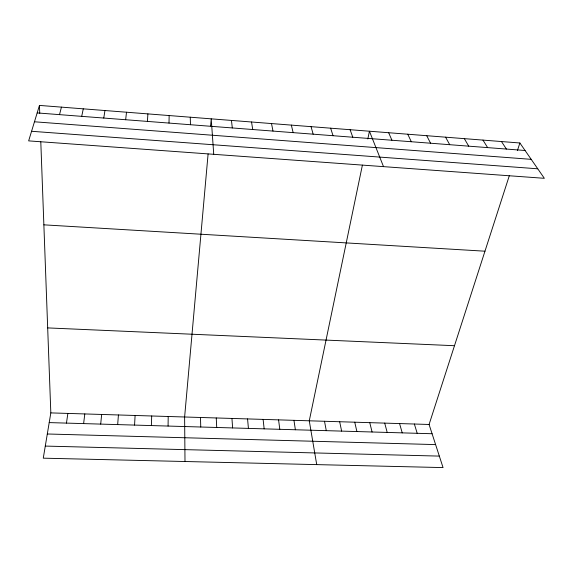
<?xml version="1.0" encoding="UTF-8"?>
<svg xmlns="http://www.w3.org/2000/svg" width="573" height="573" viewBox="0 0 573 573"><rect width="100%" height="100%" fill="white"/><g stroke="black" fill="none" stroke-linecap="round" stroke-linejoin="round"><path stroke-width="0.86" d="M168.075 426.061L168.204 416.485M169.006 123.073L169.15 115.56M151.365 425.574L151.695 415.984M134.562 425.087L135.106 415.475M147.411 121.404L147.898 113.898M117.673 424.593L118.425 414.967M208.099 153.944L184.621 416.986L185 461.509M210.599 125.96L211.236 118.847L213.736 154.309M100.698 424.106L101.657 414.451M125.659 119.728L126.504 112.222M83.622 423.605L84.804 413.935M66.461 423.103L67.865 413.42M103.763 118.045L104.959 110.539M40.798 141.803L50.825 412.897L43.269 458.171L443.051 467.589L429.084 424.471L509.282 175.811M81.717 116.348L83.271 108.841M362.394 165.146L309.27 420.804L316.719 464.61M367.83 138.953L369.442 131.224L383.516 166.636M59.52 114.636L61.433 107.13M39.451 105.411L28.65 140.879L544.35 178.31L519.869 142.985L39.451 105.411L39.745 113.318M517.455 150.463L519.869 142.985M45.288 446.08L439.333 456.101M47.308 433.99L435.609 444.598M50.825 412.897L429.084 424.471M49.206 422.602L432.092 433.74M47.681 327.906L454.489 345.712M43.87 224.838L484.973 251.196M34.466 121.784L531.207 159.344M31.572 131.281L537.753 168.799M37.166 112.917L525.069 150.498M501.468 141.552L506.41 149.059M482.96 140.099L487.63 147.612M464.331 138.645L468.728 146.158M445.586 137.176L449.712 144.69M426.727 135.701L430.574 143.214M407.754 134.218L411.314 141.732M388.659 132.728L391.932 140.242M350.103 129.713L352.796 137.226M330.642 128.187L333.035 135.701M414.365 424.02L417.201 433.31M399.567 423.569L402.232 432.873M311.053 126.654L313.152 134.175M384.705 423.11L387.198 432.436M369.764 422.659L372.078 431.999M291.349 125.115L293.14 132.628M354.751 422.194L356.893 431.555M339.667 421.735L341.63 431.111M271.509 123.56L272.992 131.081M324.504 421.27L326.288 430.667M251.547 121.999L252.714 129.519M293.956 420.338L295.374 429.764M278.571 419.866L279.803 429.313M231.456 120.43L232.309 127.944M263.107 419.393L264.153 428.855M247.565 418.913L248.424 428.403M231.95 418.44L232.617 427.938M216.25 417.961L216.723 427.479M200.478 417.473L200.758 427.014M190.265 117.207L190.458 124.721"/></g></svg>
